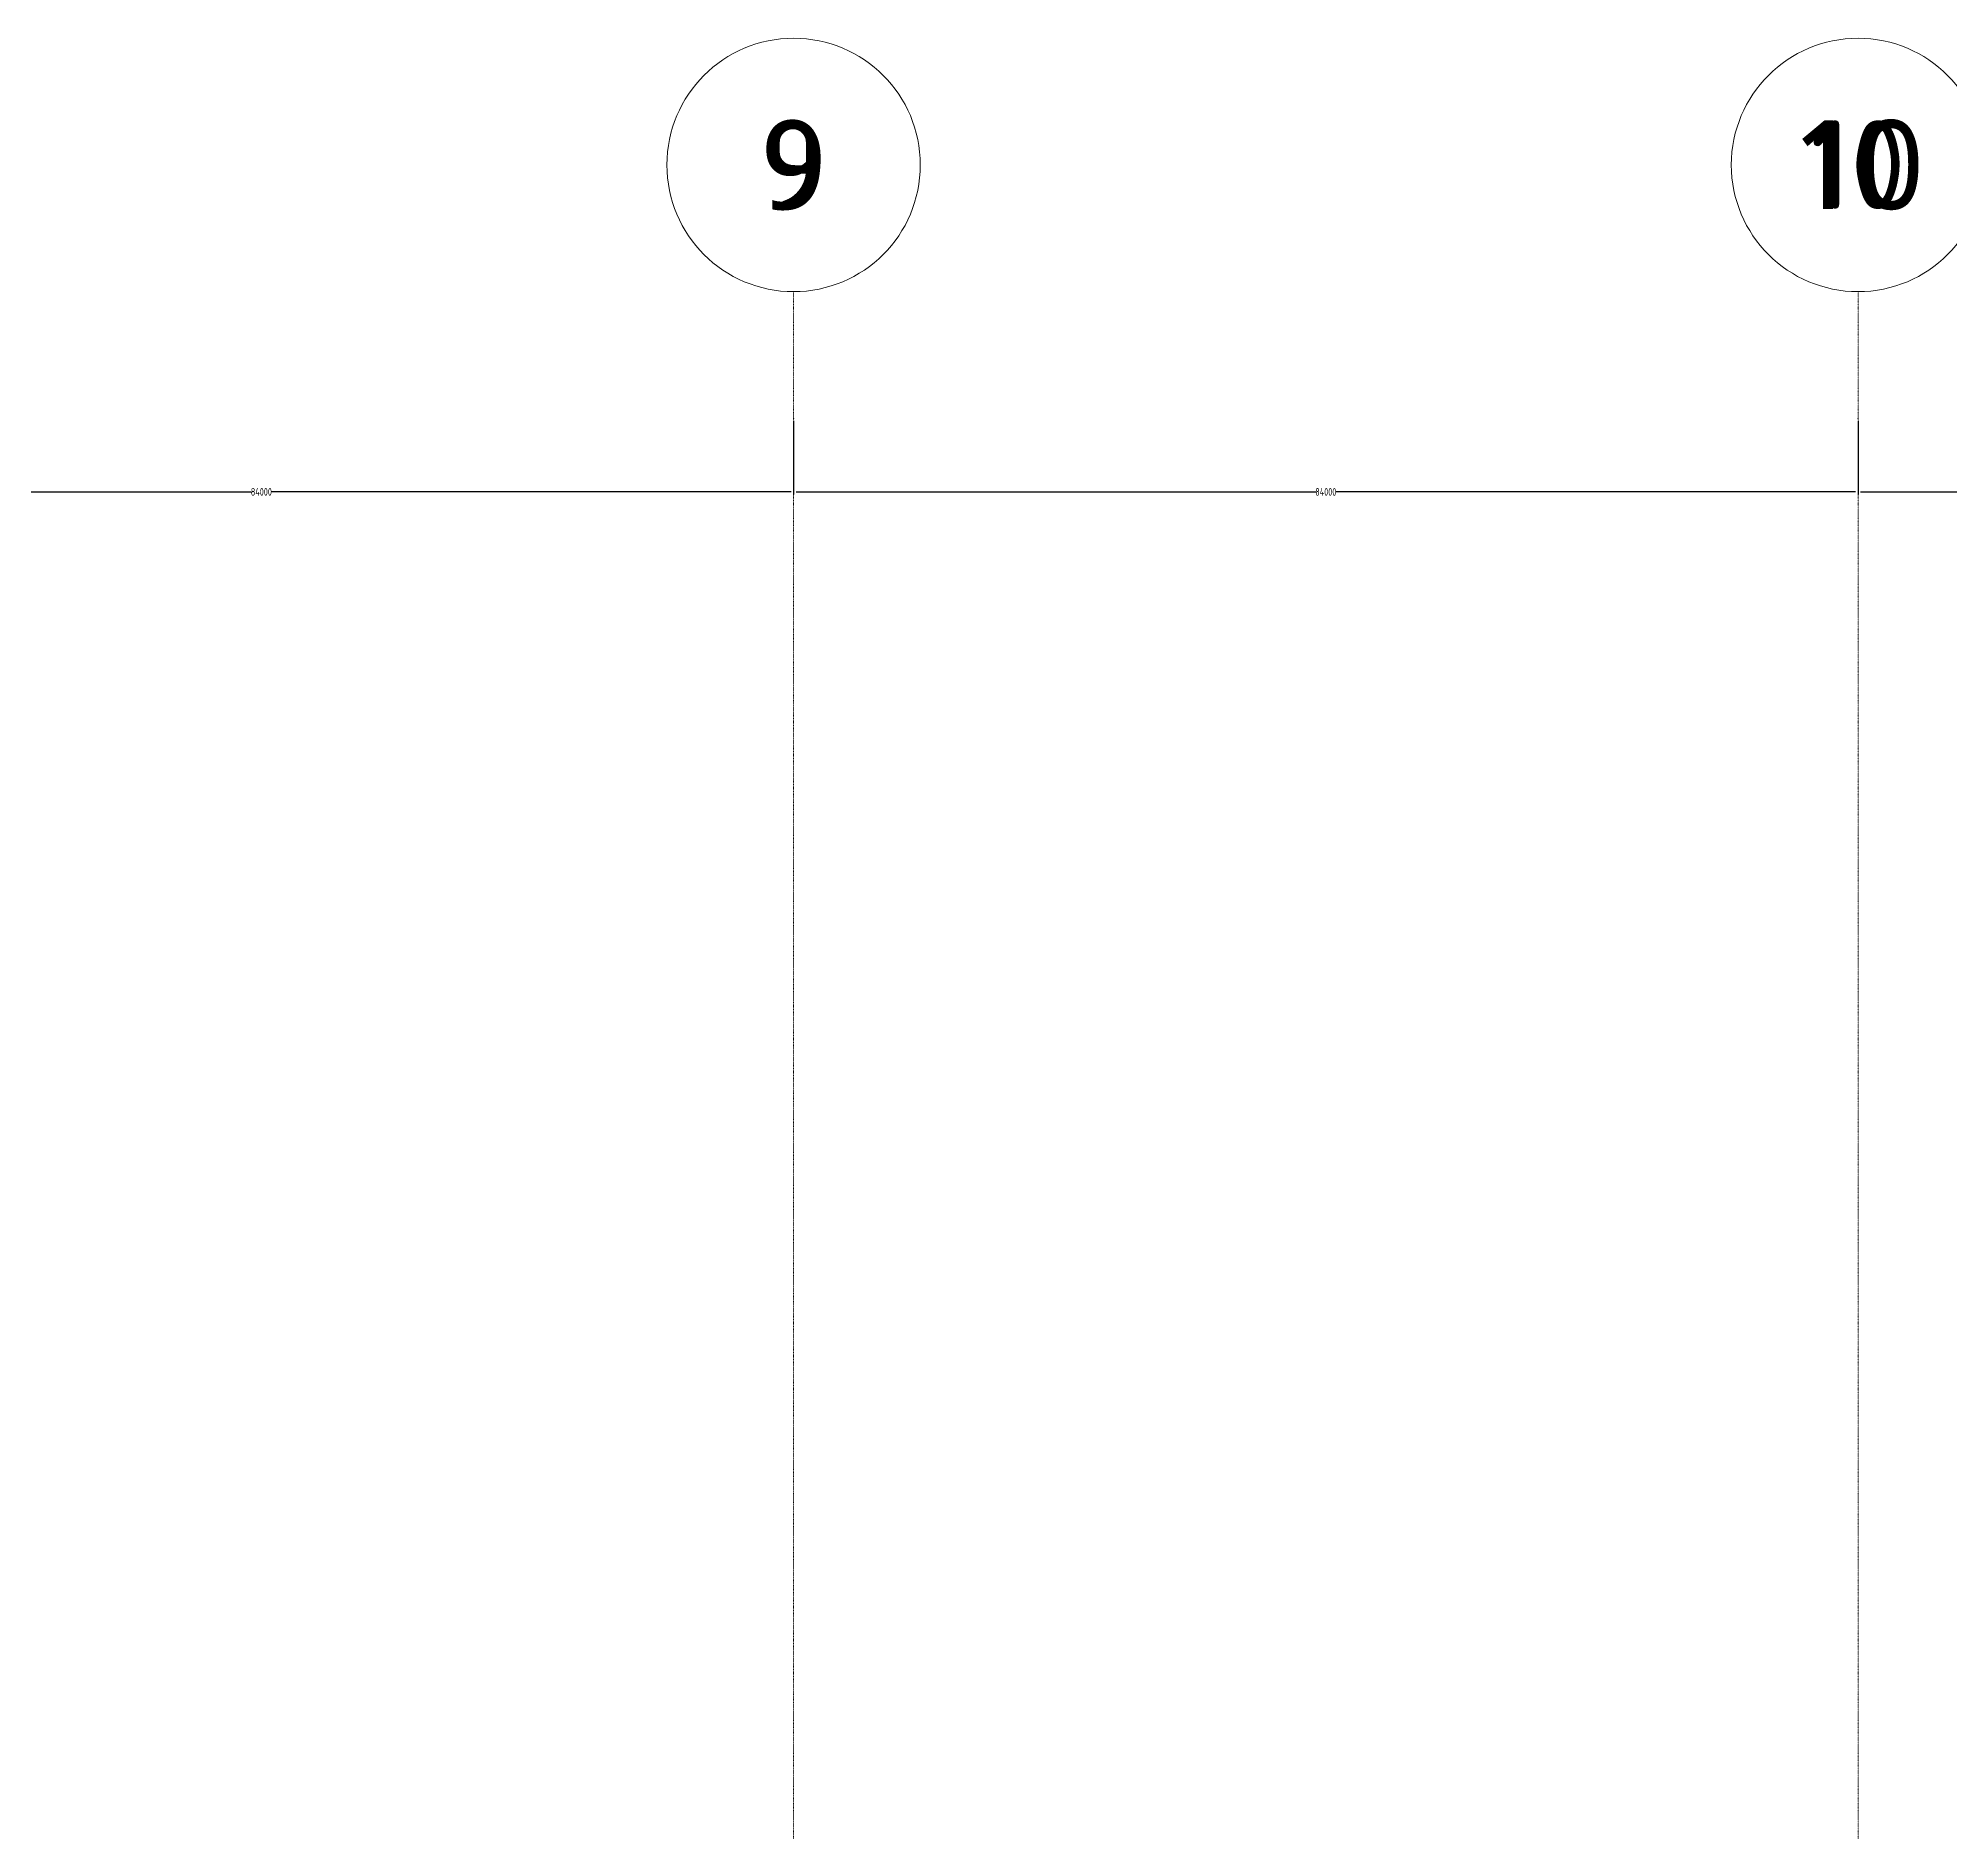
# Model space of a CAD drawing. Extents: x -32000 to 290600, y -29000 to 131250.
# Drawn here: x 62439 to 77524, y 117096 to 131250 of the extents above; entities that cross this region are included whole.
import ezdxf
from ezdxf.enums import TextEntityAlignment as Align

# ---------------------------------------------------------------- set-up
doc = ezdxf.new("R2010")
doc.units = 0
doc.header["$LTSCALE"] = 10
doc.linetypes.add('H12PL2$0$JJP_三點線', pattern=[0.9, 0.3, -0.15, 0, -0.15, 0, -0.15, 0, -0.15])
doc.linetypes.add('XFM7P20ICA$0$H12PL2$0$JJP_三點線', pattern=[0.9, 0.3, -0.15, 0, -0.15, 0, -0.15, 0, -0.15])
for name, color, linetype in [('H12PL2$0$A-DIM', 252, 'Continuous'), ('H12PL2$0$S-GRID', 252, 'Continuous'), ('XFM7P20ICA$0$H12PL2$0$A-DIM', 252, 'Continuous'), ('XFM7P20ICA$0$H12PL2$0$S-GRID', 252, 'Continuous')]:
    doc.layers.add(name, color=color, linetype=linetype)
doc.styles.add('H12PL2$0$dim-txt', font='isocp.shx', dxfattribs={"width": 0.7, "bigfont": 'chineset.shx'})
doc.styles.add('H12PL2$0$Standard', font='', dxfattribs={"width": 0.8})
doc.styles.add('XFM7P20ICA$0$H12PL2$0$dim-txt', font='isocp.shx', dxfattribs={"width": 0.7, "bigfont": 'chineset.shx'})
doc.styles.add('XFM7P20ICA$0$H12PL2$0$Standard', font='isocp.shx', dxfattribs={"bigfont": 'chineset.shx'})
doc.styles.get('H12PL2$0$Standard').set_extended_font_data('Microsoft JhengHei')
doc.dimstyles.new('H12PL2$0$ARCH-dim-200MM', dxfattribs={"dimscale": 200, "dimtxt": 0.3, "dimasz": 0.1, "dimexe": 0.1, "dimexo": 0.1, "dimgap": 0.05, "dimtad": 1, "dimdec": 0, "dimlfac": 10, "dimrnd": 0.5, "dimdsep": 46, "dimtxsty": 'H12PL2$0$dim-txt', "dimblk": 'H12PL2$0$_Dot', "dimcen": 2, "dimclrd": 256, "dimclre": 256, "dimclrt": 256, "dimadec": 0, "dimazin": 0, "dimtfac": 1, "dimtix": 1, "dimtmove": 2, "dimatfit": 3, "dimldrblk": 'H12PL2$0$_OBLIQUE', "dimfxl": 1, "dimtvp": 1, "dimtolj": 1, "dimarcsym": 0})
doc.dimstyles.new('XFM7P20ICA$0$H12PL2$0$ARCH-dim-200MM', dxfattribs={"dimscale": 200, "dimtxt": 0.3, "dimasz": 0.1, "dimexe": 0.1, "dimexo": 0.1, "dimgap": 0.05, "dimtad": 1, "dimdec": 0, "dimlfac": 10, "dimrnd": 0.5, "dimdsep": 46, "dimtxsty": 'XFM7P20ICA$0$H12PL2$0$dim-txt', "dimblk": 'XFM7P20ICA$0$H12PL2$0$_Dot', "dimcen": 2, "dimclrd": 256, "dimclre": 256, "dimclrt": 256, "dimadec": 0, "dimazin": 0, "dimtfac": 1, "dimtix": 1, "dimtmove": 2, "dimatfit": 3, "dimldrblk": 'XFM7P20ICA$0$H12PL2$0$_OBLIQUE', "dimfxl": 1, "dimtvp": 1, "dimtolj": 1, "dimarcsym": 0})

# ---------------------------------------------------------------- blocks, each defined once
blk = doc.blocks.new('*D97')
at = {"layer": 'DEFPOINTS', "color": 0, "linetype": 'Continuous', "transparency": 16777216}
for p in [(60000, 128250), (68400, 128250), (68400, 127670)]:
    blk.add_point(p, dxfattribs=at)
at = {"layer": 'H12PL2$0$A-DIM', "linetype": 'Continuous', "lineweight": -2, "transparency": 16777216}
for p, q in [((60000, 128230), (60000, 127650)), ((68400, 128230), (68400, 127650)), ((60020, 127670), (64121, 127670)), ((68380, 127670), (64279, 127670))]:
    blk.add_line(p, q, dxfattribs=at)
at = {"layer": 'H12PL2$0$A-DIM', "linetype": 'Continuous', "lineweight": 0, "transparency": 16777216, "insert": (64200, 127670), "char_height": 60, "attachment_point": 5, "style": 'H12PL2$0$dim-txt'}
blk.add_mtext('\\A1;84000', dxfattribs=at)
blk = doc.blocks.new('H12PL2$0$_Dot')
blk = doc.blocks.new('H12PL2$0$_OBLIQUE')
at = {"color": 0, "linetype": 'ByBlock', "lineweight": -2}
blk.add_line((-0.5, -0.5), (0.5, 0.5), dxfattribs=at)
blk = doc.blocks.new('*D98')
at = {"layer": 'DEFPOINTS', "color": 0, "linetype": 'Continuous', "transparency": 16777216}
for p in [(68400, 128250), (76800, 128250), (76800, 127670)]:
    blk.add_point(p, dxfattribs=at)
at = {"layer": 'H12PL2$0$A-DIM', "linetype": 'Continuous', "lineweight": -2, "transparency": 16777216}
for p, q in [((68400, 128230), (68400, 127650)), ((76800, 128230), (76800, 127650)), ((68420, 127670), (72521, 127670)), ((76780, 127670), (72679, 127670))]:
    blk.add_line(p, q, dxfattribs=at)
at = {"layer": 'H12PL2$0$A-DIM', "linetype": 'Continuous', "lineweight": 0, "transparency": 16777216, "insert": (72600, 127670), "char_height": 60, "attachment_point": 5, "style": 'H12PL2$0$dim-txt'}
blk.add_mtext('\\A1;84000', dxfattribs=at)
blk = doc.blocks.new('*D99')
at = {"layer": 'DEFPOINTS', "color": 0, "linetype": 'Continuous', "transparency": 16777216}
for p in [(76800, 128250), (85200, 128250), (85200, 127670)]:
    blk.add_point(p, dxfattribs=at)
at = {"layer": 'H12PL2$0$A-DIM', "linetype": 'Continuous', "lineweight": -2, "transparency": 16777216}
for p, q in [((76800, 128230), (76800, 127650)), ((85200, 128230), (85200, 127650)), ((76820, 127670), (80921, 127670)), ((85180, 127670), (81079, 127670))]:
    blk.add_line(p, q, dxfattribs=at)
at = {"layer": 'H12PL2$0$A-DIM', "linetype": 'Continuous', "lineweight": 0, "transparency": 16777216, "insert": (81000, 127670), "char_height": 60, "attachment_point": 5, "style": 'H12PL2$0$dim-txt'}
blk.add_mtext('\\A1;84000', dxfattribs=at)
blk = doc.blocks.new('*D458')
at = {"layer": 'DEFPOINTS', "color": 0, "linetype": 'Continuous', "transparency": 16777216}
for p in [(60000, 128250), (68400, 128250), (68400, 127670)]:
    blk.add_point(p, dxfattribs=at)
at = {"layer": 'XFM7P20ICA$0$H12PL2$0$A-DIM', "linetype": 'Continuous', "lineweight": -2, "transparency": 16777216}
for p, q in [((60000, 128230), (60000, 127650)), ((68400, 128230), (68400, 127650)), ((60020, 127670), (64121, 127670)), ((68380, 127670), (64279, 127670))]:
    blk.add_line(p, q, dxfattribs=at)
at = {"layer": 'XFM7P20ICA$0$H12PL2$0$A-DIM', "linetype": 'Continuous', "lineweight": 0, "transparency": 16777216, "insert": (64200, 127670), "char_height": 60, "attachment_point": 5, "style": 'XFM7P20ICA$0$H12PL2$0$dim-txt'}
blk.add_mtext('\\A1;84000', dxfattribs=at)
blk = doc.blocks.new('XFM7P20ICA$0$H12PL2$0$_Dot')
blk = doc.blocks.new('XFM7P20ICA$0$H12PL2$0$_OBLIQUE')
at = {"color": 0, "linetype": 'ByBlock', "lineweight": -2}
blk.add_line((-0.5, -0.5), (0.5, 0.5), dxfattribs=at)
blk = doc.blocks.new('*D459')
at = {"layer": 'DEFPOINTS', "color": 0, "linetype": 'Continuous', "transparency": 16777216}
for p in [(68400, 128250), (76800, 128250), (76800, 127670)]:
    blk.add_point(p, dxfattribs=at)
at = {"layer": 'XFM7P20ICA$0$H12PL2$0$A-DIM', "linetype": 'Continuous', "lineweight": -2, "transparency": 16777216}
for p, q in [((68400, 128230), (68400, 127650)), ((76800, 128230), (76800, 127650)), ((68420, 127670), (72521, 127670)), ((76780, 127670), (72679, 127670))]:
    blk.add_line(p, q, dxfattribs=at)
at = {"layer": 'XFM7P20ICA$0$H12PL2$0$A-DIM', "linetype": 'Continuous', "lineweight": 0, "transparency": 16777216, "insert": (72600, 127670), "char_height": 60, "attachment_point": 5, "style": 'XFM7P20ICA$0$H12PL2$0$dim-txt'}
blk.add_mtext('\\A1;84000', dxfattribs=at)
blk = doc.blocks.new('*D460')
at = {"layer": 'DEFPOINTS', "color": 0, "linetype": 'Continuous', "transparency": 16777216}
for p in [(76800, 128250), (85200, 128250), (85200, 127670)]:
    blk.add_point(p, dxfattribs=at)
at = {"layer": 'XFM7P20ICA$0$H12PL2$0$A-DIM', "linetype": 'Continuous', "lineweight": -2, "transparency": 16777216}
for p, q in [((76800, 128230), (76800, 127650)), ((85200, 128230), (85200, 127650)), ((76820, 127670), (80921, 127670)), ((85180, 127670), (81079, 127670))]:
    blk.add_line(p, q, dxfattribs=at)
at = {"layer": 'XFM7P20ICA$0$H12PL2$0$A-DIM', "linetype": 'Continuous', "lineweight": 0, "transparency": 16777216, "insert": (81000, 127670), "char_height": 60, "attachment_point": 5, "style": 'XFM7P20ICA$0$H12PL2$0$dim-txt'}
blk.add_mtext('\\A1;84000', dxfattribs=at)
blk = doc.blocks.new('H12PL2')
at = {"layer": 'H12PL2$0$S-GRID', "linetype": 'H12PL2$0$JJP_三點線', "lineweight": 0}
for p, q in [((68400, 128250), (68400, 129250)), ((76800, 128250), (76800, 129250)), ((68400, 128250), (68400, -28000)), ((76800, 128250), (76800, -28000))]:
    blk.add_line(p, q, dxfattribs=at)
at = {"layer": 'H12PL2$0$S-GRID', "lineweight": 0}
for centre in [(68400, 130250), (76800, 130250)]:
    blk.add_circle(centre, 1000, dxfattribs=at)
at = {"layer": 'H12PL2$0$S-GRID', "linetype": 'H12PL2$0$JJP_三點線', "lineweight": 0}
for p in [(68400, 128250), (68400, 128250), (76800, 128250), (76800, 128250)]:
    blk.add_point(p, dxfattribs=at)
at = {"layer": 'H12PL2$0$S-GRID', "style": 'H12PL2$0$Standard'}
for s, p in [('9', (68400, 130600)), ('10', (76800, 130602.36))]:
    blk.add_text(s, height=700, dxfattribs=at).set_placement(p, align=Align.TOP_CENTER)
at = {"layer": 'H12PL2$0$A-DIM', "linetype": 'Continuous', "lineweight": 0}
for base, p1, p2, picture, middle in [((68400, 127670), (60000, 128250), (68400, 128250), '*D97', (64200, 127670)), ((76800, 127670), (68400, 128250), (76800, 128250), '*D98', (72600, 127670)), ((85200, 127670), (76800, 128250), (85200, 128250), '*D99', (81000, 127670))]:
    dim = blk.add_linear_dim(base=base, p1=p1, p2=p2, dimstyle='H12PL2$0$ARCH-dim-200MM', dxfattribs=at)
    dim.commit()
    dim.dimension.update_dxf_attribs({"geometry": picture, "text_midpoint": middle, "dimtype": 128})
blk = doc.blocks.new('XFM7P20ICA$0$H12PL2')
at = {"layer": 'XFM7P20ICA$0$H12PL2$0$S-GRID', "linetype": 'XFM7P20ICA$0$H12PL2$0$JJP_三點線', "lineweight": 0}
for p, q in [((68400, 128250), (68400, 129250)), ((76800, 128250), (76800, 129250)), ((68400, 128250), (68400, -28000)), ((76800, 128250), (76800, -28000))]:
    blk.add_line(p, q, dxfattribs=at)
at = {"layer": 'XFM7P20ICA$0$H12PL2$0$S-GRID', "lineweight": 0}
for centre in [(68400, 130250), (76800, 130250)]:
    blk.add_circle(centre, 1000, dxfattribs=at)
at = {"layer": 'XFM7P20ICA$0$H12PL2$0$S-GRID', "linetype": 'XFM7P20ICA$0$H12PL2$0$JJP_三點線', "lineweight": 0}
for p in [(68400, 128250), (68400, 128250), (76800, 128250), (76800, 128250)]:
    blk.add_point(p, dxfattribs=at)
at = {"layer": 'XFM7P20ICA$0$H12PL2$0$S-GRID', "style": 'XFM7P20ICA$0$H12PL2$0$Standard'}
for s, p in [('9', (68400, 130600)), ('10', (76800, 130602.36))]:
    blk.add_text(s, height=700, dxfattribs=at).set_placement(p, align=Align.TOP_CENTER)
at = {"layer": 'XFM7P20ICA$0$H12PL2$0$A-DIM', "linetype": 'Continuous', "lineweight": 0}
for base, p1, p2, picture, middle in [((68400, 127670), (60000, 128250), (68400, 128250), '*D458', (64200, 127670)), ((76800, 127670), (68400, 128250), (76800, 128250), '*D459', (72600, 127670)), ((85200, 127670), (76800, 128250), (85200, 128250), '*D460', (81000, 127670))]:
    dim = blk.add_linear_dim(base=base, p1=p1, p2=p2, dimstyle='XFM7P20ICA$0$H12PL2$0$ARCH-dim-200MM', dxfattribs=at)
    dim.commit()
    dim.dimension.update_dxf_attribs({"geometry": picture, "text_midpoint": middle, "dimtype": 128})
blk = doc.blocks.new('XFM7P20ICA')
blk.add_blockref('XFM7P20ICA$0$H12PL2', (0, 0))

msp = doc.modelspace()

# ---------------------------------------------------------------- block references
for name in ['H12PL2', 'XFM7P20ICA']:
    msp.add_blockref(name, (0, 0))

doc.saveas('drawing.dxf')
